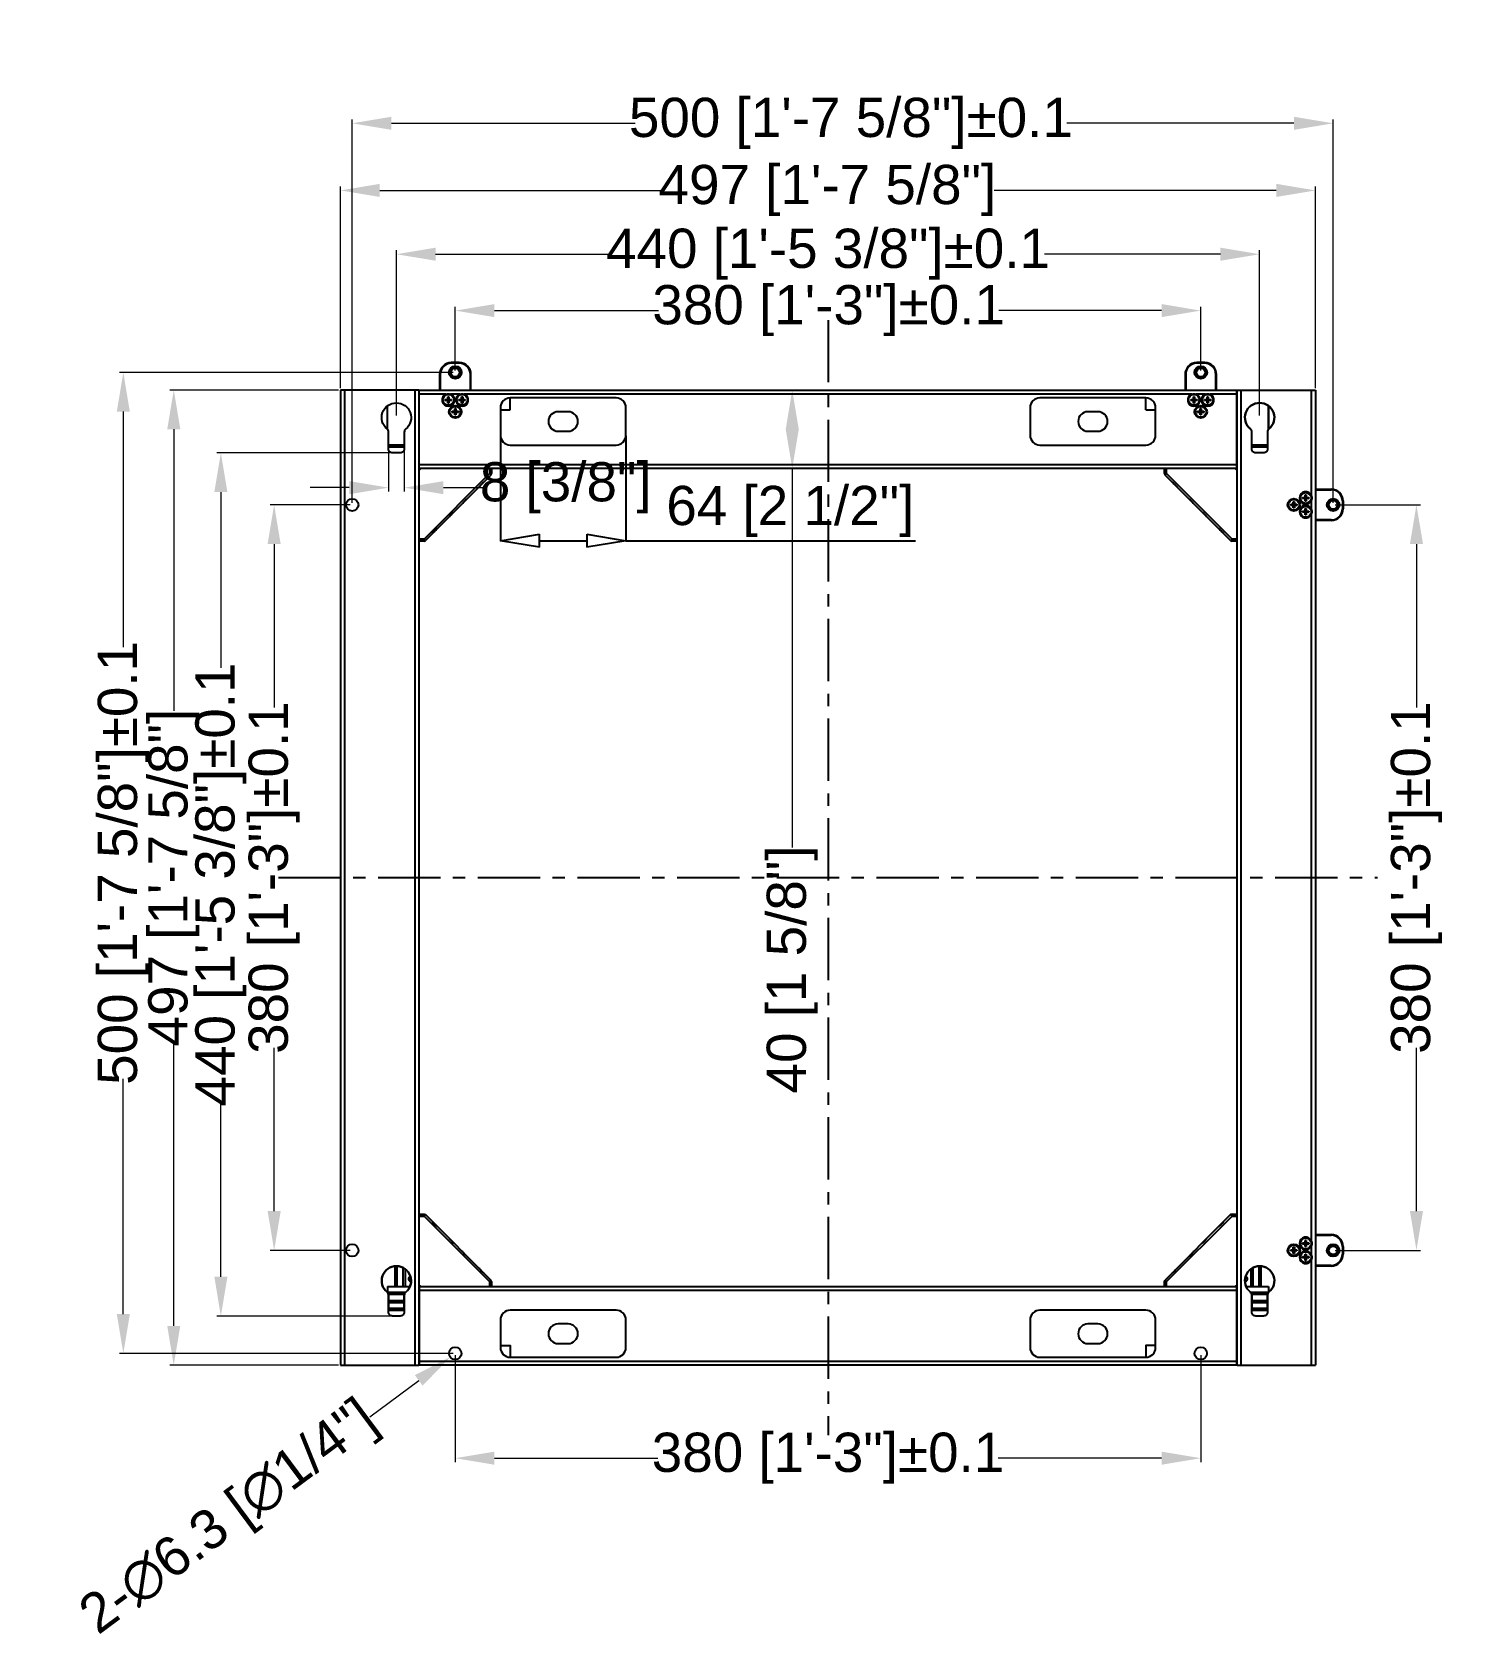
# Model space of a CAD drawing. Header units: millimetres. Extents: x -3132 to 28633, y 682 to 5849.
# Drawn here: x 10232 to 10967, y 1490 to 2307 of the extents above; entities that cross this region are included whole.
import ezdxf

# ---------------------------------------------------------------- set-up
doc = ezdxf.new("R2010")
doc.units = ezdxf.units.MM
doc.linetypes.add('CENTER', pattern=[50.8, 31.75, -6.35, 6.35, -6.35])
doc.layers.add('02___PRT_ALL_AXES', color=7, linetype='Continuous')
doc.layers.add('标准', color=3, linetype='Continuous')
doc.styles.get("Standard").update_dxf_attribs({"font": 'arial.ttf'})
doc.dimstyles.new('1.2', dxfattribs={"dimscale": 10, "dimtxt": 2, "dimasz": 2, "dimexe": 0.2, "dimexo": 0.1, "dimgap": 0, "dimtad": 0, "dimzin": 9, "dimdsep": 46, "dimtxsty": 'Standard', "dimcen": 0, "dimclrd": 3, "dimclre": 3, "dimclrt": 3, "dimazin": 1, "dimtp": 0.01, "dimtm": 0.01, "dimtfac": 1, "dimtofl": 0, "dimtmove": 0, "dimatfit": 3, "dimfxl": 1, "dimtolj": 1, "dimtzin": 4, "dimlwd": 13, "dimlwe": 13, "dimarcsym": 0})
doc.dimstyles.new('ISO_25-10', dxfattribs={"dimtxt": 20, "dimasz": 20, "dimexe": 0.3, "dimexo": 0.3, "dimgap": 2, "dimtad": 1, "dimrnd": 0.0001, "dimdsep": 46, "dimtxsty": 'Standard', "dimblk": 'CLOSEDBLANK', "dimcen": 0.1, "dimclrd": 256, "dimclre": 256, "dimclrt": 256, "dimadec": 0, "dimazin": 2, "dimtm": 1e-09, "dimtfac": 1, "dimtofl": 0, "dimtmove": 0, "dimatfit": 3, "dimldrblk": 'CLOSEDBLANK', "dimfxl": 1, "dimtolj": 1, "dimarcsym": 0})

# ---------------------------------------------------------------- blocks, each defined once
blk = doc.blocks.new('*D57')
at = {"color": 3, "linetype": 'Continuous', "lineweight": 13, "transparency": 16777216}
for p, q in [((10389.25, 2125.46), (10389.25, 2228.24)), ((10409.25, 2226.24), (10552.46, 2226.24)), ((10866.25, 2226.24), (10722.43, 2226.24)), ((10886.25, 2125.46), (10886.25, 2228.24))]:
    blk.add_line(p, q, dxfattribs=at)
at = {"color": 3, "transparency": 16777216}
for points in [[(10409.25, 2229.58), (10409.25, 2222.91), (10389.25, 2226.24)], [(10866.25, 2229.58), (10866.25, 2222.91), (10886.25, 2226.24)]]:
    blk.add_solid(points, dxfattribs=at)
at = {"layer": 'Defpoints', "color": 0, "transparency": 16777216}
for p in [(10886.25, 2226.24), (10389.25, 2124.46), (10886.25, 2124.46)]:
    blk.add_point(p, dxfattribs=at)
at = {"color": 3, "transparency": 16777216, "insert": (10637.44, 2226.24), "char_height": 20, "attachment_point": 5}
blk.add_mtext('\\A1;{\\C1;497 [1\'-7 5/8"]}', dxfattribs=at)
blk = doc.blocks.new('*D58')
at = {"color": 3, "linetype": 'Continuous', "lineweight": 13, "transparency": 16777216}
for p, q in [((10388.25, 2124.46), (10302.27, 2124.46)), ((10304.27, 2104.46), (10304.27, 1960.94)), ((10304.27, 1647.46), (10304.27, 1790.97)), ((10388.25, 1627.46), (10302.27, 1627.46))]:
    blk.add_line(p, q, dxfattribs=at)
at = {"color": 3, "transparency": 16777216}
for points in [[(10300.94, 2104.46), (10307.61, 2104.46), (10304.27, 2124.46)], [(10300.94, 1647.46), (10307.61, 1647.46), (10304.27, 1627.46)]]:
    blk.add_solid(points, dxfattribs=at)
at = {"layer": 'Defpoints', "color": 0, "transparency": 16777216}
for p in [(10389.25, 2124.46), (10304.27, 1627.46), (10389.25, 1627.46)]:
    blk.add_point(p, dxfattribs=at)
at = {"color": 1, "transparency": 16777216, "insert": (10304.27, 1875.96), "char_height": 20, "attachment_point": 5, "rotation": 90}
blk.add_mtext('\\A1;497 [1\'-7 5/8"]', dxfattribs=at)
blk = doc.blocks.new('*D59')
at = {"color": 3, "linetype": 'Continuous', "lineweight": 13, "transparency": 16777216}
for p, q in [((10416.75, 2092.46), (10326.28, 2092.46)), ((10328.28, 2072.46), (10328.28, 1982.87)), ((10328.28, 1672.46), (10328.28, 1762.04)), ((10416.75, 1652.46), (10326.28, 1652.46))]:
    blk.add_line(p, q, dxfattribs=at)
at = {"color": 3, "transparency": 16777216}
for points in [[(10324.95, 2072.46), (10331.61, 2072.46), (10328.28, 2092.46)], [(10324.95, 1672.46), (10331.61, 1672.46), (10328.28, 1652.46)]]:
    blk.add_solid(points, dxfattribs=at)
at = {"layer": 'Defpoints', "color": 0, "transparency": 16777216}
for p in [(10417.75, 2092.46), (10328.28, 1652.46), (10417.75, 1652.46)]:
    blk.add_point(p, dxfattribs=at)
at = {"color": 3, "transparency": 16777216, "insert": (10328.28, 1872.46), "char_height": 20, "attachment_point": 5, "rotation": 90}
blk.add_mtext('\\A1;440 [1\'-5 3/8"]%%P0.1', dxfattribs=at)
blk = doc.blocks.new('*D60')
at = {"color": 3, "linetype": 'Continuous', "lineweight": 13, "transparency": 16777216}
for p, q in [((10417.75, 2111.46), (10417.75, 2195.72)), ((10437.75, 2193.72), (10527.33, 2193.72)), ((10837.75, 2193.72), (10748.16, 2193.72)), ((10857.75, 2111.46), (10857.75, 2195.72))]:
    blk.add_line(p, q, dxfattribs=at)
at = {"color": 3, "transparency": 16777216}
for points in [[(10437.75, 2197.06), (10437.75, 2190.39), (10417.75, 2193.72)], [(10837.75, 2197.06), (10837.75, 2190.39), (10857.75, 2193.72)]]:
    blk.add_solid(points, dxfattribs=at)
at = {"layer": 'Defpoints', "color": 0, "transparency": 16777216}
for p in [(10857.75, 2193.72), (10417.75, 2110.46), (10857.75, 2110.46)]:
    blk.add_point(p, dxfattribs=at)
at = {"color": 3, "transparency": 16777216, "insert": (10637.75, 2193.72), "char_height": 20, "attachment_point": 5}
blk.add_mtext('\\A1;440 [1\'-5 3/8"]%%P0.1', dxfattribs=at)
blk = doc.blocks.new('*D61')
at = {"color": 3, "linetype": 'Continuous', "lineweight": 13, "transparency": 16777216}
for p, q in [((10598.41, 2124.46), (10621.52, 2124.46)), ((10598.41, 2084.46), (10621.52, 2084.46)), ((10619.52, 2084.46), (10619.52, 1891.27))]:
    blk.add_line(p, q, dxfattribs=at)
at = {"color": 3, "transparency": 16777216}
for points in [[(10616.18, 2104.46), (10622.85, 2104.46), (10619.52, 2124.46)], [(10616.18, 2104.46), (10622.85, 2104.46), (10619.52, 2084.46)]]:
    blk.add_solid(points, dxfattribs=at)
at = {"layer": 'Defpoints', "color": 0, "transparency": 16777216}
for p in [(10597.41, 2124.46), (10597.41, 2084.46), (10619.52, 2084.46)]:
    blk.add_point(p, dxfattribs=at)
at = {"color": 3, "transparency": 16777216, "insert": (10619.52, 1829.14), "char_height": 20, "attachment_point": 5, "rotation": 90}
blk.add_mtext('\\A1;40 [1 5/8"]', dxfattribs=at)
blk = doc.blocks.new('*D62')
at = {"color": 3, "linetype": 'Continuous', "lineweight": 13, "transparency": 16777216}
for p, q in [((10394.25, 2065.96), (10353.44, 2065.96)), ((10355.44, 2045.96), (10355.44, 1962.66)), ((10355.44, 1705.96), (10355.44, 1789.25)), ((10394.25, 1685.96), (10353.44, 1685.96))]:
    blk.add_line(p, q, dxfattribs=at)
at = {"color": 3, "transparency": 16777216}
for points in [[(10352.1, 2045.96), (10358.77, 2045.96), (10355.44, 2065.96)], [(10352.1, 1705.96), (10358.77, 1705.96), (10355.44, 1685.96)]]:
    blk.add_solid(points, dxfattribs=at)
at = {"layer": 'Defpoints', "color": 0, "transparency": 16777216}
for p in [(10395.25, 2065.96), (10355.44, 1685.96), (10395.25, 1685.96)]:
    blk.add_point(p, dxfattribs=at)
at = {"color": 3, "transparency": 16777216, "insert": (10355.44, 1875.96), "char_height": 20, "attachment_point": 5, "rotation": 90}
blk.add_mtext('\\A1;380 [1\'-3"]%%P0.1', dxfattribs=at)
blk = doc.blocks.new('*D63')
at = {"color": 3, "linetype": 'Continuous', "lineweight": 13, "transparency": 16777216}
for p, q in [((10447.75, 2134.46), (10447.75, 2166.97)), ((10467.75, 2164.97), (10551.35, 2164.97)), ((10807.75, 2164.97), (10724.76, 2164.97)), ((10827.75, 2134.46), (10827.75, 2166.97))]:
    blk.add_line(p, q, dxfattribs=at)
at = {"color": 3, "transparency": 16777216}
for points in [[(10467.75, 2168.31), (10467.75, 2161.64), (10447.75, 2164.97)], [(10807.75, 2168.31), (10807.75, 2161.64), (10827.75, 2164.97)]]:
    blk.add_solid(points, dxfattribs=at)
at = {"layer": 'Defpoints', "color": 0, "transparency": 16777216}
for p in [(10447.75, 2164.97), (10447.75, 2133.46), (10827.75, 2133.46)]:
    blk.add_point(p, dxfattribs=at)
at = {"color": 3, "transparency": 16777216, "insert": (10638.05, 2164.97), "char_height": 20, "attachment_point": 5}
blk.add_mtext('\\A1;380 [1\'-3"]%%P0.1', dxfattribs=at)
blk = doc.blocks.new('*D64')
at = {"color": 3, "linetype": 'Continuous', "lineweight": 13, "transparency": 16777216}
for p, q in [((10896.25, 2065.96), (10939.67, 2065.96)), ((10937.67, 2045.96), (10937.67, 1962.66)), ((10937.67, 1705.96), (10937.67, 1789.25)), ((10896.25, 1685.96), (10939.67, 1685.96))]:
    blk.add_line(p, q, dxfattribs=at)
at = {"color": 3, "transparency": 16777216}
for points in [[(10934.34, 2045.96), (10941.01, 2045.96), (10937.67, 2065.96)], [(10934.34, 1705.96), (10941.01, 1705.96), (10937.67, 1685.96)]]:
    blk.add_solid(points, dxfattribs=at)
at = {"layer": 'Defpoints', "color": 0, "transparency": 16777216}
for p in [(10895.25, 2065.96), (10895.25, 1685.96), (10937.67, 1685.96)]:
    blk.add_point(p, dxfattribs=at)
at = {"color": 3, "transparency": 16777216, "insert": (10937.67, 1875.96), "char_height": 20, "attachment_point": 5, "rotation": 90}
blk.add_mtext('\\A1;380 [1\'-3"]%%P0.1', dxfattribs=at)
blk = doc.blocks.new('*D65')
at = {"color": 3, "linetype": 'Continuous', "lineweight": 13, "transparency": 16777216}
for p, q in [((10447.75, 1632.46), (10447.75, 1578.01)), ((10827.75, 1632.46), (10827.75, 1578.01)), ((10467.75, 1580.01), (10551.04, 1580.01)), ((10807.75, 1580.01), (10724.45, 1580.01))]:
    blk.add_line(p, q, dxfattribs=at)
at = {"color": 3, "transparency": 16777216}
for points in [[(10467.75, 1583.34), (10467.75, 1576.68), (10447.75, 1580.01)], [(10807.75, 1583.34), (10807.75, 1576.68), (10827.75, 1580.01)]]:
    blk.add_solid(points, dxfattribs=at)
at = {"layer": 'Defpoints', "color": 0, "transparency": 16777216}
for p in [(10447.75, 1633.46), (10827.75, 1633.46), (10827.75, 1580.01)]:
    blk.add_point(p, dxfattribs=at)
at = {"color": 3, "transparency": 16777216, "insert": (10637.75, 1580.01), "char_height": 20, "attachment_point": 5}
blk.add_mtext('\\A1;380 [1\'-3"]%%P0.1', dxfattribs=at)
blk = doc.blocks.new('*D66')
at = {"color": 3, "linetype": 'Continuous', "lineweight": 13, "transparency": 16777216}
for p, q in [((10446.75, 2133.46), (10276.56, 2133.46)), ((10278.56, 2113.46), (10278.56, 1993.47)), ((10278.56, 1653.46), (10278.56, 1773.44)), ((10446.75, 1633.46), (10276.56, 1633.46))]:
    blk.add_line(p, q, dxfattribs=at)
at = {"color": 3, "transparency": 16777216}
for points in [[(10275.22, 2113.46), (10281.89, 2113.46), (10278.56, 2133.46)], [(10275.22, 1653.46), (10281.89, 1653.46), (10278.56, 1633.46)]]:
    blk.add_solid(points, dxfattribs=at)
at = {"layer": 'Defpoints', "color": 0, "transparency": 16777216}
for p in [(10278.56, 2133.46), (10447.75, 2133.46), (10447.75, 1633.46)]:
    blk.add_point(p, dxfattribs=at)
at = {"color": 3, "transparency": 16777216, "insert": (10278.56, 1883.46), "char_height": 20, "attachment_point": 5, "rotation": 90}
blk.add_mtext('\\A1;500 [1\'-7 5/8"]%%P0.1', dxfattribs=at)
blk = doc.blocks.new('*D67')
at = {"color": 3, "linetype": 'Continuous', "lineweight": 13, "transparency": 16777216}
blk.add_line((10404.24, 1601.16), (10429.16, 1619.66), dxfattribs=at)
at = {"color": 3, "transparency": 16777216}
blk.add_solid([(10427.17, 1622.34), (10431.14, 1616.98), (10445.22, 1631.58)], dxfattribs=at)
at = {"layer": 'Defpoints', "color": 0, "transparency": 16777216}
for p in [(10450.28, 1635.34), (10445.22, 1631.58)]:
    blk.add_point(p, dxfattribs=at)
at = {"color": 3, "transparency": 16777216, "insert": (10333.35, 1548.54), "char_height": 20, "attachment_point": 5, "rotation": 36.5874}
blk.add_mtext('\\A1;2-∅6.3 [∅1/4"]', dxfattribs=at)
blk = doc.blocks.new('*D68')
at = {"color": 3, "linetype": 'Continuous', "lineweight": 13, "transparency": 16777216}
for p, q in [((10413.75, 2094.96), (10413.75, 2072.72)), ((10421.75, 2094.96), (10421.75, 2072.72)), ((10393.75, 2074.72), (10373.75, 2074.72)), ((10441.75, 2074.72), (10461.75, 2074.72))]:
    blk.add_line(p, q, dxfattribs=at)
at = {"color": 3, "transparency": 16777216}
for points in [[(10393.75, 2078.05), (10393.75, 2071.39), (10413.75, 2074.72)], [(10441.75, 2078.05), (10441.75, 2071.39), (10421.75, 2074.72)]]:
    blk.add_solid(points, dxfattribs=at)
at = {"layer": 'Defpoints', "color": 0, "transparency": 16777216}
for p in [(10413.75, 2095.96), (10421.75, 2095.96), (10421.75, 2074.72)]:
    blk.add_point(p, dxfattribs=at)
at = {"color": 3, "transparency": 16777216, "insert": (10504.07, 2074.72), "char_height": 20, "attachment_point": 5}
blk.add_mtext('\\A1;8 [3/8"]', dxfattribs=at)
blk = doc.blocks.new('*D70')
at = {"color": 3, "linetype": 'Continuous', "lineweight": 13, "transparency": 16777216}
for p, q in [((10395.25, 2066.96), (10395.25, 2262.44)), ((10895.25, 2066.96), (10895.25, 2262.44)), ((10415.25, 2260.44), (10539.38, 2260.44)), ((10875.25, 2260.44), (10759.41, 2260.44))]:
    blk.add_line(p, q, dxfattribs=at)
at = {"color": 3, "transparency": 16777216}
for points in [[(10415.25, 2263.78), (10415.25, 2257.11), (10395.25, 2260.44)], [(10875.25, 2263.78), (10875.25, 2257.11), (10895.25, 2260.44)]]:
    blk.add_solid(points, dxfattribs=at)
at = {"layer": 'Defpoints', "color": 0, "transparency": 16777216}
for p in [(10895.25, 2260.44), (10395.25, 2065.96), (10895.25, 2065.96)]:
    blk.add_point(p, dxfattribs=at)
at = {"color": 3, "transparency": 16777216, "insert": (10649.4, 2260.44), "char_height": 20, "attachment_point": 5}
blk.add_mtext('\\A1;500 [1\'-7 5/8"]%%P0.1', dxfattribs=at)
blk = doc.blocks.new('_ClosedBlank')
at = {"color": 0, "linetype": 'ByBlock', "lineweight": -2}
for p, q in [((-1, 0.167), (0, 0)), ((-1, 0.167), (-1, -0.167)), ((0, 0), (-1, -0.167))]:
    blk.add_line(p, q, dxfattribs=at)
blk = doc.blocks.new('*D78')
at = {"layer": 'Defpoints', "color": 0, "transparency": 16777216}
for p in [(10470.75, 2101.46), (10534.75, 2101.46), (10534.75, 2047.68)]:
    blk.add_point(p, dxfattribs=at)
at = {"layer": '标准', "lineweight": -2, "transparency": 16777216}
for p, q in [((10470.75, 2101.16), (10470.75, 2047.38)), ((10534.75, 2101.16), (10534.75, 2047.38)), ((10490.75, 2047.68), (10514.75, 2047.68)), ((10534.75, 2047.68), (10682.31, 2047.68))]:
    blk.add_line(p, q, dxfattribs=at)
at = {"layer": '标准', "lineweight": -2, "transparency": 16777216, "xscale": 20, "yscale": 20, "zscale": 20, "rotation": 180}
blk.add_blockref('_ClosedBlank', (10470.75, 2047.68), dxfattribs=at)
at = {"layer": '标准', "lineweight": -2, "transparency": 16777216, "xscale": 20, "yscale": 20, "zscale": 20}
blk.add_blockref('_ClosedBlank', (10534.75, 2047.68), dxfattribs=at)
at = {"layer": '标准', "transparency": 16777216, "insert": (10618.53, 2062.62), "char_height": 20, "attachment_point": 5}
blk.add_mtext('\\A1;64 [2 1/2"]', dxfattribs=at)

msp = doc.modelspace()

# ---------------------------------------------------------------- linework, layer by layer
at = {"color": 7, "linetype": 'Continuous'}
for p, q in [((10439.746, 2132.458), (10439.746, 2124.458)), ((10439.746, 2132.458), (10440.046, 2132.458)), ((10440.046, 2132.458), (10440.046, 2124.458)), ((10445.746, 2138.458), (10445.746, 2138.158)), ((10449.746, 2138.458), (10445.746, 2138.458)), ((10449.746, 2138.158), (10445.746, 2138.158)), ((10449.746, 2138.458), (10449.746, 2138.158)), ((10455.446, 2124.458), (10455.446, 2132.458)), ((10455.746, 2132.458), (10455.446, 2132.458)), ((10455.746, 2124.458), (10455.746, 2132.458)), ((10819.746, 2132.458), (10819.746, 2124.458)), ((10819.746, 2132.458), (10820.046, 2132.458)), ((10820.046, 2132.458), (10820.046, 2124.458)), ((10825.746, 2138.458), (10825.746, 2138.158)), ((10829.746, 2138.458), (10825.746, 2138.458)), ((10829.746, 2138.158), (10825.746, 2138.158)), ((10829.746, 2138.458), (10829.746, 2138.158)), ((10835.446, 2124.458), (10835.446, 2132.458)), ((10835.746, 2132.458), (10835.446, 2132.458)), ((10835.746, 2124.458), (10835.746, 2132.458)), ((10389.246, 2124.458), (10389.246, 1627.458)), ((10429.246, 2124.458), (10389.246, 2124.458)), ((10391.246, 2124.458), (10391.246, 1627.458)), ((10427.246, 1627.458), (10427.246, 2124.458)), ((10429.246, 2124.458), (10429.246, 1627.458)), ((10429.346, 2084.458), (10429.346, 2124.458)), ((10429.346, 2124.458), (10846.146, 2124.458)), ((10846.146, 2084.458), (10846.146, 2124.458)), ((10846.246, 1627.458), (10846.246, 2124.458)), ((10846.246, 2124.458), (10886.246, 2124.458)), ((10848.246, 2124.458), (10848.246, 1627.458)), ((10884.246, 2070.571), (10884.246, 2124.458)), ((10886.246, 2124.458), (10886.246, 1627.458)), ((10413.146, 2104.52), (10413.146, 2116.381)), ((10413.246, 2104.415), (10413.246, 2116.458)), ((10429.346, 2120.458), (10429.246, 2120.458)), ((10443.133, 2122.458), (10429.346, 2122.458)), ((10442.646, 2119.178), (10442.646, 2119.738)), ((10442.646, 2119.738), (10445.846, 2119.178)), ((10442.646, 2119.738), (10443.966, 2119.738)), ((10442.646, 2119.178), (10445.846, 2119.738)), ((10443.966, 2119.178), (10442.646, 2119.178)), ((10443.966, 2117.858), (10444.526, 2121.058)), ((10443.966, 2119.738), (10443.966, 2121.058)), ((10444.526, 2117.858), (10443.966, 2121.058)), ((10443.966, 2121.058), (10444.526, 2121.058)), ((10443.966, 2119.178), (10444.526, 2119.738)), ((10444.526, 2119.178), (10443.966, 2119.738)), ((10443.966, 2117.858), (10443.966, 2119.178)), ((10444.526, 2117.858), (10443.966, 2117.858)), ((10444.526, 2121.058), (10444.526, 2119.738)), ((10444.526, 2119.738), (10445.846, 2119.738)), ((10444.526, 2119.178), (10444.526, 2117.858)), ((10445.846, 2119.178), (10444.526, 2119.178)), ((10450.133, 2122.458), (10445.36, 2122.458)), ((10445.846, 2119.738), (10445.846, 2119.178)), ((10447.466, 2111.795), (10448.026, 2114.995)), ((10447.466, 2113.675), (10447.466, 2114.995)), ((10448.026, 2111.795), (10447.466, 2114.995)), ((10447.466, 2114.995), (10448.026, 2114.995)), ((10448.026, 2114.995), (10448.026, 2113.675)), ((10449.646, 2119.178), (10449.646, 2119.738)), ((10449.646, 2119.738), (10452.846, 2119.178)), ((10449.646, 2119.738), (10450.966, 2119.738)), ((10449.646, 2119.178), (10452.846, 2119.738)), ((10450.966, 2119.178), (10449.646, 2119.178)), ((10450.966, 2117.858), (10451.526, 2121.058)), ((10450.966, 2119.738), (10450.966, 2121.058)), ((10451.526, 2117.858), (10450.966, 2121.058)), ((10450.966, 2121.058), (10451.526, 2121.058)), ((10450.966, 2119.178), (10451.526, 2119.738)), ((10451.526, 2119.178), (10450.966, 2119.738)), ((10450.966, 2117.858), (10450.966, 2119.178)), ((10451.526, 2117.858), (10450.966, 2117.858)), ((10451.526, 2121.058), (10451.526, 2119.738)), ((10451.526, 2119.738), (10452.846, 2119.738)), ((10451.526, 2119.178), (10451.526, 2117.858)), ((10452.846, 2119.178), (10451.526, 2119.178)), ((10823.133, 2122.458), (10452.36, 2122.458)), ((10452.846, 2119.738), (10452.846, 2119.178)), ((10822.646, 2119.178), (10822.646, 2119.738)), ((10822.646, 2119.178), (10825.846, 2119.738)), ((10822.646, 2119.738), (10823.966, 2119.738)), ((10822.646, 2119.738), (10825.846, 2119.178)), ((10823.966, 2119.178), (10822.646, 2119.178)), ((10823.966, 2117.858), (10824.526, 2121.058)), ((10823.966, 2119.738), (10823.966, 2121.058)), ((10824.526, 2117.858), (10823.966, 2121.058)), ((10823.966, 2121.058), (10824.526, 2121.058)), ((10823.966, 2119.178), (10824.526, 2119.738)), ((10824.526, 2119.178), (10823.966, 2119.738)), ((10823.966, 2117.858), (10823.966, 2119.178)), ((10824.526, 2117.858), (10823.966, 2117.858)), ((10824.526, 2121.058), (10824.526, 2119.738)), ((10824.526, 2119.738), (10825.846, 2119.738)), ((10824.526, 2119.178), (10824.526, 2117.858)), ((10825.846, 2119.178), (10824.526, 2119.178)), ((10830.133, 2122.458), (10825.36, 2122.458)), ((10825.846, 2119.738), (10825.846, 2119.178)), ((10827.466, 2111.795), (10828.026, 2114.995)), ((10827.466, 2113.675), (10827.466, 2114.995)), ((10828.026, 2111.795), (10827.466, 2114.995)), ((10827.466, 2114.995), (10828.026, 2114.995)), ((10828.026, 2114.995), (10828.026, 2113.675)), ((10829.646, 2119.178), (10829.646, 2119.738)), ((10829.646, 2119.178), (10832.846, 2119.738)), ((10829.646, 2119.738), (10830.966, 2119.738)), ((10829.646, 2119.738), (10832.846, 2119.178)), ((10830.966, 2119.178), (10829.646, 2119.178)), ((10830.966, 2117.858), (10831.526, 2121.058)), ((10830.966, 2119.738), (10830.966, 2121.058)), ((10830.966, 2121.058), (10831.526, 2121.058)), ((10831.526, 2117.858), (10830.966, 2121.058)), ((10830.966, 2119.178), (10831.526, 2119.738)), ((10831.526, 2119.178), (10830.966, 2119.738)), ((10830.966, 2117.858), (10830.966, 2119.178)), ((10831.526, 2117.858), (10830.966, 2117.858)), ((10831.526, 2121.058), (10831.526, 2119.738)), ((10831.526, 2119.738), (10832.846, 2119.738)), ((10831.526, 2119.178), (10831.526, 2117.858)), ((10832.846, 2119.178), (10831.526, 2119.178)), ((10846.146, 2122.458), (10832.36, 2122.458)), ((10832.846, 2119.738), (10832.846, 2119.178)), ((10846.246, 2120.458), (10846.146, 2120.458)), ((10862.246, 2104.643), (10862.246, 2116.382)), ((10862.346, 2116.317), (10862.346, 2104.643)), ((10446.146, 2113.115), (10446.146, 2113.675)), ((10446.146, 2113.675), (10449.346, 2113.115)), ((10446.146, 2113.675), (10447.466, 2113.675)), ((10446.146, 2113.115), (10449.346, 2113.675)), ((10447.466, 2113.115), (10446.146, 2113.115)), ((10447.466, 2113.115), (10448.026, 2113.675)), ((10448.026, 2113.115), (10447.466, 2113.675)), ((10447.466, 2111.795), (10447.466, 2113.115)), ((10448.026, 2111.795), (10447.466, 2111.795)), ((10448.026, 2113.675), (10449.346, 2113.675)), ((10448.026, 2113.115), (10448.026, 2111.795)), ((10449.346, 2113.115), (10448.026, 2113.115)), ((10449.346, 2113.675), (10449.346, 2113.115)), ((10826.146, 2113.115), (10826.146, 2113.675)), ((10826.146, 2113.115), (10829.346, 2113.675)), ((10826.146, 2113.675), (10827.466, 2113.675)), ((10826.146, 2113.675), (10829.346, 2113.115)), ((10827.466, 2113.115), (10826.146, 2113.115)), ((10827.466, 2113.115), (10828.026, 2113.675)), ((10828.026, 2113.115), (10827.466, 2113.675)), ((10827.466, 2111.795), (10827.466, 2113.115)), ((10828.026, 2111.795), (10827.466, 2111.795)), ((10828.026, 2113.675), (10829.346, 2113.675)), ((10828.026, 2113.115), (10828.026, 2111.795)), ((10829.346, 2113.115), (10828.026, 2113.115)), ((10829.346, 2113.675), (10829.346, 2113.115)), ((10413.746, 2096.558), (10421.746, 2096.558)), ((10413.746, 2095.558), (10421.746, 2095.558)), ((10429.246, 2096.558), (10429.346, 2096.558)), ((10429.346, 2091.558), (10429.246, 2091.558)), ((10846.146, 2096.558), (10846.246, 2096.558)), ((10846.246, 2091.558), (10846.146, 2091.558)), ((10853.746, 2096.558), (10861.746, 2096.558)), ((10853.746, 2095.558), (10861.746, 2095.558)), ((10429.246, 2088.458), (10429.346, 2088.458)), ((10429.246, 2083.458), (10430.246, 2084.458)), ((10429.539, 2084.458), (10429.343, 2084.261)), ((10429.346, 2086.458), (10846.146, 2086.458)), ((10846.146, 2084.458), (10429.346, 2084.458)), ((10465.246, 2084.458), (10465.246, 2081.872)), ((10466.246, 2084.458), (10466.246, 2081.872)), ((10809.246, 2081.872), (10809.246, 2084.458)), ((10810.246, 2081.872), (10810.246, 2084.458)), ((10845.246, 2084.458), (10846.246, 2083.458)), ((10846.15, 2084.261), (10845.953, 2084.458)), ((10846.146, 2088.458), (10846.246, 2088.458)), ((10465.246, 2081.872), (10431.832, 2048.458)), ((10465.953, 2081.165), (10432.539, 2047.751)), ((10460.989, 2076.342), (10461.06, 2076.271)), ((10465.246, 2081.872), (10466.1, 2081.518)), ((10465.953, 2081.165), (10466.246, 2081.872)), ((10809.246, 2081.872), (10809.539, 2081.165)), ((10809.393, 2081.518), (10810.246, 2081.872)), ((10842.953, 2047.751), (10809.539, 2081.165)), ((10843.66, 2048.458), (10810.246, 2081.872)), ((10814.503, 2076.342), (10814.433, 2076.271)), ((10452.362, 2067.715), (10452.433, 2067.644)), ((10823.13, 2067.715), (10823.06, 2067.644)), ((10873.584, 2065.678), (10876.784, 2066.238)), ((10873.584, 2066.238), (10874.904, 2066.238)), ((10873.584, 2066.238), (10876.784, 2065.678)), ((10873.584, 2065.678), (10873.584, 2066.238)), ((10874.904, 2064.358), (10875.464, 2067.558)), ((10874.904, 2067.558), (10875.464, 2067.558)), ((10874.904, 2066.238), (10874.904, 2067.558)), ((10875.464, 2064.358), (10874.904, 2067.558)), ((10874.904, 2065.678), (10875.464, 2066.238)), ((10875.464, 2065.678), (10874.904, 2066.238)), ((10875.464, 2067.558), (10875.464, 2066.238)), ((10875.464, 2066.238), (10876.784, 2066.238)), ((10876.784, 2066.238), (10876.784, 2065.678)), ((10879.646, 2069.178), (10882.846, 2069.738)), ((10879.646, 2069.738), (10880.966, 2069.738)), ((10879.646, 2069.178), (10879.646, 2069.738)), ((10879.646, 2069.738), (10882.846, 2069.178)), ((10880.966, 2069.178), (10879.646, 2069.178)), ((10880.966, 2071.058), (10881.526, 2071.058)), ((10880.966, 2067.858), (10881.526, 2071.058)), ((10880.966, 2069.738), (10880.966, 2071.058)), ((10881.526, 2067.858), (10880.966, 2071.058)), ((10880.966, 2069.178), (10881.526, 2069.738)), ((10881.526, 2069.178), (10880.966, 2069.738)), ((10880.966, 2067.858), (10880.966, 2069.178)), ((10881.526, 2067.858), (10880.966, 2067.858)), ((10881.526, 2071.058), (10881.526, 2069.738)), ((10881.526, 2069.738), (10882.846, 2069.738)), ((10882.846, 2069.178), (10881.526, 2069.178)), ((10881.526, 2069.178), (10881.526, 2067.858)), ((10882.846, 2069.738), (10882.846, 2069.178)), ((10884.246, 2063.571), (10884.246, 2068.344)), ((10886.246, 2073.958), (10894.246, 2073.958)), ((10886.246, 2073.658), (10894.246, 2073.658)), ((10894.246, 2073.958), (10894.246, 2073.658)), ((10900.246, 2067.958), (10899.946, 2067.958)), ((10899.946, 2067.958), (10899.946, 2063.958)), ((10900.246, 2067.958), (10900.246, 2063.958)), ((10445.989, 2061.342), (10446.06, 2061.271)), ((10829.503, 2061.342), (10829.433, 2061.271)), ((10874.904, 2065.678), (10873.584, 2065.678)), ((10874.904, 2064.358), (10874.904, 2065.678)), ((10875.464, 2064.358), (10874.904, 2064.358)), ((10876.784, 2065.678), (10875.464, 2065.678)), ((10875.464, 2065.678), (10875.464, 2064.358)), ((10879.646, 2062.178), (10882.846, 2062.738)), ((10879.646, 2062.738), (10880.966, 2062.738)), ((10879.646, 2062.738), (10882.846, 2062.178)), ((10879.646, 2062.178), (10879.646, 2062.738)), ((10880.966, 2062.178), (10879.646, 2062.178)), ((10880.966, 2064.058), (10881.526, 2064.058)), ((10880.966, 2060.858), (10881.526, 2064.058)), ((10880.966, 2062.738), (10880.966, 2064.058)), ((10881.526, 2060.858), (10880.966, 2064.058)), ((10880.966, 2062.178), (10881.526, 2062.738)), ((10881.526, 2062.178), (10880.966, 2062.738)), ((10880.966, 2060.858), (10880.966, 2062.178)), ((10881.526, 2060.858), (10880.966, 2060.858)), ((10881.526, 2064.058), (10881.526, 2062.738)), ((10881.526, 2062.738), (10882.846, 2062.738)), ((10882.846, 2062.178), (10881.526, 2062.178)), ((10881.526, 2062.178), (10881.526, 2060.858)), ((10882.846, 2062.738), (10882.846, 2062.178)), ((10884.246, 1690.571), (10884.246, 2061.344)), ((10894.246, 2058.258), (10886.246, 2058.258)), ((10894.246, 2057.958), (10886.246, 2057.958)), ((10894.246, 2057.958), (10894.246, 2058.258)), ((10900.246, 2063.958), (10899.946, 2063.958)), ((10437.362, 2052.715), (10437.433, 2052.644)), ((10838.13, 2052.715), (10838.06, 2052.644)), ((10431.832, 2048.458), (10429.246, 2048.458)), ((10431.832, 2047.458), (10429.246, 2047.458)), ((10432.186, 2047.604), (10431.832, 2048.458)), ((10431.832, 2047.458), (10432.539, 2047.751)), ((10842.953, 2047.751), (10843.66, 2047.458)), ((10843.66, 2048.458), (10843.307, 2047.604)), ((10846.246, 2048.458), (10843.66, 2048.458)), ((10846.246, 2047.458), (10843.66, 2047.458)), ((10429.246, 1704.458), (10431.832, 1704.458)), ((10429.246, 1703.458), (10431.832, 1703.458)), ((10431.832, 1704.458), (10432.539, 1704.165)), ((10431.832, 1703.458), (10432.186, 1704.311)), ((10431.832, 1703.458), (10465.246, 1670.043)), ((10432.539, 1704.165), (10465.953, 1670.751)), ((10437.362, 1699.201), (10437.433, 1699.271)), ((10842.953, 1704.165), (10809.539, 1670.751)), ((10810.246, 1670.043), (10843.66, 1703.458)), ((10838.13, 1699.201), (10838.06, 1699.271)), ((10843.66, 1704.458), (10842.953, 1704.165)), ((10843.307, 1704.311), (10843.66, 1703.458)), ((10843.66, 1704.458), (10846.246, 1704.458)), ((10843.66, 1703.458), (10846.246, 1703.458)), ((10445.989, 1690.574), (10446.06, 1690.644)), ((10829.503, 1690.573), (10829.433, 1690.644)), ((10880.966, 1691.058), (10881.526, 1691.058)), ((10881.526, 1687.858), (10880.966, 1691.058)), ((10880.966, 1689.738), (10880.966, 1691.058)), ((10880.966, 1687.858), (10881.526, 1691.058)), ((10881.526, 1691.058), (10881.526, 1689.738)), ((10886.246, 1693.958), (10894.246, 1693.958)), ((10886.246, 1693.658), (10894.246, 1693.658)), ((10894.246, 1693.958), (10894.246, 1693.658)), ((10452.362, 1684.201), (10452.433, 1684.271)), ((10823.13, 1684.201), (10823.06, 1684.271)), ((10873.584, 1685.678), (10876.784, 1686.238)), ((10873.584, 1686.238), (10874.904, 1686.238)), ((10873.584, 1686.238), (10876.784, 1685.678)), ((10873.584, 1685.678), (10873.584, 1686.238)), ((10874.904, 1685.678), (10873.584, 1685.678)), ((10874.904, 1687.558), (10875.464, 1687.558)), ((10875.464, 1684.358), (10874.904, 1687.558)), ((10874.904, 1686.238), (10874.904, 1687.558)), ((10874.904, 1684.358), (10875.464, 1687.558)), ((10874.904, 1686.238), (10875.464, 1685.678)), ((10874.904, 1685.678), (10875.464, 1686.238)), ((10874.904, 1684.358), (10874.904, 1685.678)), ((10875.464, 1684.358), (10874.904, 1684.358)), ((10875.464, 1687.558), (10875.464, 1686.238)), ((10875.464, 1686.238), (10876.784, 1686.238)), ((10876.784, 1685.678), (10875.464, 1685.678)), ((10875.464, 1685.678), (10875.464, 1684.358)), ((10876.784, 1686.238), (10876.784, 1685.678)), ((10879.646, 1689.178), (10882.846, 1689.738)), ((10879.646, 1689.738), (10880.966, 1689.738)), ((10879.646, 1689.738), (10882.846, 1689.178)), ((10879.646, 1689.178), (10879.646, 1689.738)), ((10880.966, 1689.178), (10879.646, 1689.178)), ((10879.646, 1682.178), (10882.846, 1682.738)), ((10879.646, 1682.738), (10880.966, 1682.738)), ((10879.646, 1682.738), (10882.846, 1682.178)), ((10879.646, 1682.178), (10879.646, 1682.738)), ((10880.966, 1682.178), (10879.646, 1682.178)), ((10880.966, 1689.738), (10881.526, 1689.178)), ((10880.966, 1689.178), (10881.526, 1689.738)), ((10880.966, 1687.858), (10880.966, 1689.178)), ((10881.526, 1687.858), (10880.966, 1687.858)), ((10880.966, 1684.058), (10881.526, 1684.058)), ((10881.526, 1680.858), (10880.966, 1684.058)), ((10880.966, 1682.738), (10880.966, 1684.058)), ((10880.966, 1680.858), (10881.526, 1684.058)), ((10880.966, 1682.738), (10881.526, 1682.178)), ((10880.966, 1682.178), (10881.526, 1682.738)), ((10880.966, 1680.858), (10880.966, 1682.178)), ((10881.526, 1689.738), (10882.846, 1689.738)), ((10882.846, 1689.178), (10881.526, 1689.178)), ((10881.526, 1689.178), (10881.526, 1687.858)), ((10881.526, 1684.058), (10881.526, 1682.738)), ((10881.526, 1682.738), (10882.846, 1682.738)), ((10882.846, 1682.178), (10881.526, 1682.178)), ((10881.526, 1682.178), (10881.526, 1680.858)), ((10882.846, 1689.738), (10882.846, 1689.178)), ((10882.846, 1682.738), (10882.846, 1682.178)), ((10884.246, 1683.571), (10884.246, 1688.344)), ((10900.246, 1687.958), (10899.946, 1687.958)), ((10899.946, 1687.958), (10899.946, 1683.958)), ((10900.246, 1683.958), (10899.946, 1683.958)), ((10900.246, 1687.958), (10900.246, 1683.958)), ((10417.146, 1667.558), (10417.146, 1677.879)), ((10418.146, 1667.558), (10418.146, 1677.879)), ((10421.146, 1667.558), (10421.146, 1677.143)), ((10422.146, 1676.448), (10422.146, 1667.558)), ((10460.989, 1675.574), (10461.06, 1675.644)), ((10814.503, 1675.574), (10814.433, 1675.644)), ((10853.346, 1667.558), (10853.346, 1676.448)), ((10854.346, 1677.143), (10854.346, 1667.558)), ((10857.346, 1677.879), (10857.346, 1667.558)), ((10858.346, 1677.879), (10858.346, 1667.558)), ((10881.526, 1680.858), (10880.966, 1680.858)), ((10884.246, 1627.458), (10884.246, 1681.344)), ((10894.246, 1678.258), (10886.246, 1678.258)), ((10894.246, 1677.958), (10886.246, 1677.958)), ((10894.246, 1677.958), (10894.246, 1678.258)), ((10413.246, 1667.458), (10413.246, 1664.458)), ((10413.246, 1667.458), (10424.541, 1667.458)), ((10417.146, 1667.558), (10424.59, 1667.558)), ((10421.246, 1667.458), (10421.246, 1667.558)), ((10422.246, 1667.458), (10422.246, 1667.558)), ((10430.246, 1667.458), (10429.246, 1668.458)), ((10429.343, 1667.654), (10429.539, 1667.458)), ((10429.346, 1667.458), (10429.346, 1627.458)), ((10429.346, 1667.458), (10846.146, 1667.458)), ((10466.1, 1670.397), (10465.246, 1670.043)), ((10465.246, 1670.043), (10465.246, 1667.458)), ((10466.246, 1670.043), (10465.953, 1670.751)), ((10466.246, 1670.043), (10466.246, 1667.458)), ((10809.246, 1670.043), (10809.539, 1670.751)), ((10809.246, 1667.458), (10809.246, 1670.043)), ((10810.246, 1670.043), (10809.393, 1670.397)), ((10810.246, 1667.458), (10810.246, 1670.043)), ((10846.246, 1668.458), (10845.246, 1667.458)), ((10845.953, 1667.458), (10846.15, 1667.654)), ((10846.146, 1627.458), (10846.146, 1667.458)), ((10850.903, 1667.558), (10858.346, 1667.558)), ((10850.952, 1667.458), (10862.246, 1667.458)), ((10853.246, 1667.558), (10853.246, 1667.458)), ((10854.246, 1667.558), (10854.246, 1667.458)), ((10862.246, 1667.458), (10862.246, 1664.458)), ((10422.314, 1664.458), (10413.246, 1664.458)), ((10421.746, 1663.458), (10413.746, 1663.458)), ((10413.746, 1663.092), (10413.746, 1656.458)), ((10413.746, 1660.358), (10421.746, 1660.358)), ((10413.746, 1659.358), (10421.746, 1659.358)), ((10421.746, 1656.458), (10421.746, 1663.092)), ((10429.346, 1663.458), (10429.246, 1663.458)), ((10429.246, 1660.358), (10429.346, 1660.358)), ((10846.146, 1665.458), (10429.346, 1665.458)), ((10846.246, 1663.458), (10846.146, 1663.458)), ((10846.146, 1660.358), (10846.246, 1660.358)), ((10862.246, 1664.458), (10853.178, 1664.458)), ((10861.746, 1663.458), (10853.746, 1663.458)), ((10853.746, 1663.092), (10853.746, 1656.458)), ((10853.746, 1660.358), (10861.746, 1660.358)), ((10853.746, 1659.358), (10861.746, 1659.358)), ((10861.746, 1656.458), (10861.746, 1663.092)), ((10421.746, 1656.358), (10413.746, 1656.358)), ((10421.746, 1655.358), (10413.746, 1655.358)), ((10429.346, 1655.358), (10429.246, 1655.358)), ((10846.246, 1655.358), (10846.146, 1655.358)), ((10861.746, 1656.358), (10853.746, 1656.358)), ((10861.746, 1655.358), (10853.746, 1655.358)), ((10389.246, 1627.458), (10429.246, 1627.458)), ((10429.246, 1631.458), (10429.346, 1631.458)), ((10429.346, 1629.458), (10846.146, 1629.458)), ((10846.146, 1627.458), (10429.346, 1627.458)), ((10846.146, 1631.458), (10846.246, 1631.458)), ((10846.246, 1627.458), (10886.246, 1627.458))]:
    msp.add_line(p, q, dxfattribs=at)
for points in [[(10419.746, 2092.458), (10415.746, 2092.458, -0.4142136), (10413.746, 2094.458), (10413.746, 2103.092, 0.2255124), (10413.009, 2104.643, -2.81091), (10422.483, 2104.643, 0.2255124), (10421.746, 2103.092), (10421.746, 2094.458, -0.4142136)], [(10475.746, 2120.458, 0.4142136), (10470.746, 2115.458), (10470.746, 2101.458, 0.4142136), (10475.746, 2096.458), (10529.746, 2096.458, 0.4142136), (10534.746, 2101.458), (10534.746, 2115.458, 0.4142136), (10529.746, 2120.458)], [(10804.746, 2101.458), (10804.746, 2115.458, 0.4142136), (10799.746, 2120.458), (10745.746, 2120.458, 0.4142136), (10740.746, 2115.458), (10740.746, 2101.458, 0.4142136), (10745.746, 2096.458), (10799.746, 2096.458, 0.4142136)], [(10859.746, 2092.458), (10855.746, 2092.458, -0.4142136), (10853.746, 2094.458), (10853.746, 2103.092, 0.2255124), (10853.009, 2104.643, -2.81091), (10862.483, 2104.643, 0.2255124), (10861.746, 2103.092), (10861.746, 2094.458, -0.4142136)], [(10505.246, 2103.458, 1), (10505.246, 2113.458), (10500.246, 2113.458, 1), (10500.246, 2103.458)], [(10775.246, 2103.458, 1), (10775.246, 2113.458), (10770.246, 2113.458, 1), (10770.246, 2103.458)], [(10419.746, 1652.458), (10415.746, 1652.458, -0.4142136), (10413.746, 1654.458), (10413.746, 1663.092, 0.2255124), (10413.009, 1664.643, -2.81091), (10422.483, 1664.643, 0.2255124), (10421.746, 1663.092), (10421.746, 1654.458, -0.4142136)], [(10859.746, 1652.458), (10855.746, 1652.458, -0.4142136), (10853.746, 1654.458), (10853.746, 1663.092, 0.2255124), (10853.009, 1664.643, -2.81091), (10862.483, 1664.643, 0.2255124), (10861.746, 1663.092), (10861.746, 1654.458, -0.4142136)], [(10529.746, 1655.458), (10475.746, 1655.458, 0.4142136), (10470.746, 1650.458), (10470.746, 1636.458, 0.4142136), (10475.746, 1631.458), (10529.746, 1631.458, 0.4142136), (10534.746, 1636.458), (10534.746, 1650.458, 0.4142136)], [(10740.746, 1650.458), (10740.746, 1636.458, 0.4142136), (10745.746, 1631.458), (10799.746, 1631.458, 0.4142136), (10804.746, 1636.458), (10804.746, 1650.458, 0.4142136), (10799.746, 1655.458), (10745.746, 1655.458, 0.4142136)], [(10505.246, 1638.458, 1), (10505.246, 1648.458), (10500.246, 1648.458, 1), (10500.246, 1638.458)], [(10775.246, 1638.458, 1), (10775.246, 1648.458), (10770.246, 1648.458, 1), (10770.246, 1638.458)]]:
    msp.add_lwpolyline(points, format="xyb", close=True, dxfattribs=at)
for points in [[(10443.133, 2122.458), (10443.852, 2122.626), (10444.64, 2122.626), (10445.36, 2122.458)], [(10450.133, 2122.458), (10450.852, 2122.626), (10451.64, 2122.626), (10452.36, 2122.458)], [(10823.133, 2122.458), (10823.852, 2122.626), (10824.64, 2122.626), (10825.36, 2122.458)], [(10830.133, 2122.458), (10830.852, 2122.626), (10831.64, 2122.626), (10832.36, 2122.458)], [(10459.86, 2075.071), (10460.209, 2075.491), (10460.584, 2075.915), (10460.989, 2076.342)], [(10460.989, 2076.342), (10461.424, 2076.764), (10461.848, 2077.14), (10462.26, 2077.471)], [(10813.233, 2077.471), (10813.653, 2077.133), (10814.078, 2076.755), (10814.503, 2076.342)], [(10814.503, 2076.342), (10814.912, 2075.911), (10815.287, 2075.486), (10815.633, 2075.071)], [(10451.232, 2066.444), (10451.567, 2066.86), (10451.943, 2067.284), (10452.362, 2067.714)], [(10452.362, 2067.714), (10452.793, 2068.123), (10453.217, 2068.499), (10453.633, 2068.844)], [(10821.86, 2068.844), (10822.279, 2068.495), (10822.703, 2068.12), (10823.13, 2067.715)], [(10823.13, 2067.715), (10823.553, 2067.279), (10823.929, 2066.855), (10824.26, 2066.444)], [(10884.246, 2070.571), (10884.415, 2069.851), (10884.415, 2069.064), (10884.246, 2068.344)], [(10444.86, 2060.071), (10445.209, 2060.491), (10445.584, 2060.915), (10445.989, 2061.342)], [(10445.989, 2061.342), (10446.424, 2061.764), (10446.849, 2062.14), (10447.26, 2062.471)], [(10828.232, 2062.471), (10828.648, 2062.136), (10829.072, 2061.76), (10829.503, 2061.342)], [(10829.503, 2061.342), (10829.912, 2060.911), (10830.287, 2060.486), (10830.633, 2060.071)], [(10884.246, 2063.571), (10884.415, 2062.851), (10884.415, 2062.064), (10884.246, 2061.344)], [(10436.233, 2051.444), (10436.571, 2051.864), (10436.949, 2052.289), (10437.362, 2052.715)], [(10437.362, 2052.715), (10437.793, 2053.124), (10438.217, 2053.499), (10438.633, 2053.844)], [(10836.86, 2053.844), (10837.279, 2053.495), (10837.703, 2053.12), (10838.13, 2052.715)], [(10838.13, 2052.715), (10838.553, 2052.28), (10838.929, 2051.856), (10839.26, 2051.444)], [(10437.362, 1699.201), (10436.94, 1699.636), (10436.564, 1700.06), (10436.233, 1700.471)], [(10438.633, 1698.071), (10438.213, 1698.42), (10437.789, 1698.795), (10437.362, 1699.201)], [(10838.13, 1699.201), (10837.699, 1698.792), (10837.275, 1698.417), (10836.86, 1698.071)], [(10839.26, 1700.471), (10838.922, 1700.051), (10838.544, 1699.626), (10838.13, 1699.201)], [(10445.989, 1690.573), (10445.58, 1691.004), (10445.205, 1691.429), (10444.86, 1691.844)], [(10447.26, 1689.444), (10446.844, 1689.779), (10446.42, 1690.155), (10445.989, 1690.573)], [(10829.503, 1690.573), (10829.068, 1690.151), (10828.644, 1689.775), (10828.232, 1689.444)], [(10830.633, 1691.844), (10830.284, 1691.425), (10829.908, 1691), (10829.503, 1690.573)], [(10884.246, 1690.571), (10884.415, 1689.851), (10884.415, 1689.064), (10884.246, 1688.344)], [(10452.362, 1684.201), (10451.939, 1684.636), (10451.563, 1685.06), (10451.232, 1685.471)], [(10453.633, 1683.071), (10453.213, 1683.42), (10452.789, 1683.795), (10452.362, 1684.201)], [(10823.13, 1684.201), (10822.699, 1683.792), (10822.275, 1683.417), (10821.86, 1683.071)], [(10824.26, 1685.472), (10823.925, 1685.055), (10823.549, 1684.631), (10823.13, 1684.201)], [(10884.246, 1683.571), (10884.415, 1682.851), (10884.415, 1682.064), (10884.246, 1681.344)], [(10460.989, 1675.573), (10460.58, 1676.004), (10460.205, 1676.429), (10459.86, 1676.844)], [(10462.26, 1674.444), (10461.84, 1674.782), (10461.414, 1675.16), (10460.989, 1675.573)], [(10814.503, 1675.574), (10814.068, 1675.151), (10813.644, 1674.775), (10813.233, 1674.444)], [(10815.633, 1676.844), (10815.284, 1676.425), (10814.909, 1676), (10814.503, 1675.574)]]:
    msp.add_lwpolyline(points, dxfattribs=at)
for centre, radius in [((10447.746, 2133.458), 3.2), ((10447.746, 2133.458), 3.15), ((10447.746, 2133.458), 3), ((10447.746, 2133.458), 2.2), ((10827.746, 2133.458), 3.2), ((10827.746, 2133.458), 3.15), ((10827.746, 2133.458), 3), ((10827.746, 2133.458), 2.2), ((10444.246, 2119.458), 2.75), ((10447.746, 2113.395), 3.2), ((10447.746, 2113.395), 2.75), ((10451.246, 2119.458), 2.75), ((10824.246, 2119.458), 2.75), ((10827.746, 2113.395), 3.2), ((10827.746, 2113.395), 2.75), ((10831.246, 2119.458), 2.75), ((10395.246, 2065.958), 3.15), ((10875.184, 2065.958), 3.2), ((10875.184, 2065.958), 2.75), ((10881.246, 2069.458), 2.75), ((10895.246, 2065.958), 3.2), ((10895.246, 2065.958), 3.15), ((10895.246, 2065.958), 3), ((10895.246, 2065.958), 2.2), ((10881.246, 2062.458), 2.75), ((10881.246, 1689.458), 2.75), ((10395.246, 1685.958), 3.15), ((10875.184, 1685.958), 3.2), ((10875.184, 1685.958), 2.75), ((10881.246, 1682.458), 2.75), ((10895.246, 1685.958), 3.2), ((10895.246, 1685.958), 3.15), ((10895.246, 1685.958), 3), ((10895.246, 1685.958), 2.2), ((10447.746, 1633.458), 3.15), ((10827.746, 1633.458), 3.15)]:
    msp.add_circle(centre, radius, dxfattribs=at)
for centre, radius, start, end in [((10445.746, 2132.458), 6, 90, 180), ((10445.746, 2132.458), 5.7, 90, 180), ((10449.746, 2132.458), 6, 0, 90), ((10449.746, 2132.458), 5.7, 0, 90), ((10825.746, 2132.458), 6, 90, 180), ((10825.746, 2132.458), 5.7, 90, 180), ((10829.746, 2132.458), 6, 0, 90), ((10829.746, 2132.458), 5.7, 0, 90), ((10444.246, 2119.458), 3.2, 110.364135, 69.635865), ((10451.246, 2119.458), 3.2, 110.364135, 69.635865), ((10824.246, 2119.458), 3.2, 110.364135, 69.635865), ((10831.246, 2119.458), 3.2, 110.364135, 69.635865), ((10857.746, 2110.458), 7.5, 309.166711, 230.833289), ((10881.246, 2069.458), 3.2, 20.364135, 339.635865), ((10894.246, 2067.958), 6, 0, 90), ((10894.246, 2067.958), 5.7, 0, 90), ((10881.246, 2062.458), 3.2, 20.364135, 339.635865), ((10894.246, 2063.958), 6, 270, 0), ((10894.246, 2063.958), 5.7, 270, 0), ((10881.246, 1689.458), 3.2, 20.364135, 339.635865), ((10894.246, 1687.958), 6, 0, 90), ((10894.246, 1687.958), 5.7, 0, 90), ((10881.246, 1682.458), 3.2, 20.364135, 339.635865), ((10894.246, 1683.958), 6, 270, 0), ((10894.246, 1683.958), 5.7, 270, 0), ((10417.746, 1670.458), 7.5, 309.166711, 230.833289), ((10857.746, 1670.458), 7.5, 309.166711, 230.833289), ((10425.246, 1671.458), 1.3, 110.020668, 268.888023), ((10425.246, 1671.458), 1.25, 106.97975, 270), ((10850.246, 1671.458), 1.25, 270, 73.021382), ((10850.246, 1671.458), 1.3, 271.11198, 69.979783), ((10411.746, 1663.092), 2, 0, 50.833289), ((10423.746, 1663.092), 2, 129.166711, 180), ((10851.746, 1663.092), 2, 0, 50.833289), ((10863.746, 1663.092), 2, 129.166711, 180)]:
    msp.add_arc(centre, radius, start, end, dxfattribs=at)
at = {"layer": '02___PRT_ALL_AXES', "color": 2, "linetype": 'Continuous'}
for p, q in [((10475.696, 2114.458), (10475.696, 2120.45)), ((10799.796, 2114.458), (10799.796, 2120.45)), ((10470.746, 2114.458), (10475.696, 2114.458)), ((10799.796, 2114.458), (10804.746, 2114.458))]:
    msp.add_line(p, q, dxfattribs=at)
for points in [[(10470.746, 1637.458), (10475.696, 1637.458), (10475.696, 1631.466)], [(10804.746, 1637.458), (10799.796, 1637.458), (10799.796, 1631.466)]]:
    msp.add_lwpolyline(points, dxfattribs=at)
at = {"layer": '标准', "color": 1, "linetype": 'CENTER'}
for p, q in [((10637.746, 2160.18), (10637.746, 1591.735)), ((10357.618, 1875.958), (10917.874, 1875.958))]:
    msp.add_line(p, q, dxfattribs=at)

# ---------------------------------------------------------------- dimensions: what is measured, and where the dimension line sits
dim = msp.add_linear_dim(base=(10895.246, 2260.443), p1=(10395.246, 2065.958), p2=(10895.246, 2065.958), text='<>%%P0.1', dimstyle='1.2')
dim.commit()
dim.dimension.update_dxf_attribs({"geometry": '*D70', "text_midpoint": (10649.397, 2260.443), "dimtype": 160})
at = {"color": 4}
for base, p1, p2, text, picture, middle in [((10886.246, 2226.243), (10389.246, 2124.458), (10886.246, 2124.458), '{\\C1;<>}', '*D57', (10637.443, 2226.243)), ((10857.746, 2193.722), (10417.746, 2110.458), (10857.746, 2110.458), '<>%%P0.1', '*D60', (10637.746, 2193.722)), ((10447.746, 2164.973), (10827.746, 2133.458), (10447.746, 2133.458), '<>%%P0.1', '*D63', (10638.05, 2164.973))]:
    dim = msp.add_linear_dim(base=base, p1=p1, p2=p2, text=text, dimstyle='1.2', override={"dimdec": 0}, dxfattribs=at)
    dim.commit()
    dim.dimension.update_dxf_attribs({"geometry": picture, "text_midpoint": middle, "dimtype": 160})
dim = msp.add_linear_dim(base=(10278.557, 2133.458), p1=(10447.746, 1633.458), p2=(10447.746, 2133.458), angle=90, text='<>%%P0.1', dimstyle='1.2')
dim.commit()
dim.dimension.update_dxf_attribs({"geometry": '*D66', "text_midpoint": (10278.557, 1883.458)})
for base, p1, p2, override, picture, middle in [((10304.274, 1627.458), (10389.246, 2124.458), (10389.246, 1627.458), {"dimdec": 0, "dimclrt": 1}, '*D58', (10304.274, 1875.958)), ((10619.518, 2084.458), (10597.414, 2124.458), (10597.414, 2084.458), {"dimdec": 0}, '*D61', (10619.518, 1829.137))]:
    dim = msp.add_linear_dim(base=base, p1=p1, p2=p2, angle=90, dimstyle='1.2', override=override, dxfattribs=at)
    dim.commit()
    dim.dimension.update_dxf_attribs({"geometry": picture, "text_midpoint": middle, "dimtype": 160})
dim = msp.add_linear_dim(base=(10421.746, 2074.722), p1=(10413.746, 2095.958), p2=(10421.746, 2095.958), dimstyle='1.2')
dim.commit()
dim.dimension.update_dxf_attribs({"geometry": '*D68', "text_midpoint": (10504.065, 2074.722)})
dim = msp.add_linear_dim(base=(10328.279, 1652.458), p1=(10417.746, 2092.458), p2=(10417.746, 1652.458), angle=90, text='<>%%P0.1', dimstyle='1.2', override={"dimdec": 0}, dxfattribs=at)
dim.commit()
dim.dimension.update_dxf_attribs({"geometry": '*D59', "text_midpoint": (10328.279, 1872.458), "dimtype": 160})
for base, p1, p2, picture, middle in [((10355.438, 1685.958), (10395.246, 2065.958), (10395.246, 1685.958), '*D62', (10355.438, 1875.958)), ((10937.674, 1685.958), (10895.246, 2065.958), (10895.246, 1685.958), '*D64', (10937.674, 1875.958))]:
    dim = msp.add_linear_dim(base=base, p1=p1, p2=p2, angle=90, text='<>%%P0.1', dimstyle='1.2', override={"dimdec": 0}, dxfattribs=at)
    dim.commit()
    dim.dimension.update_dxf_attribs({"geometry": picture, "text_midpoint": middle})
dim = msp.add_diameter_dim_2p(p1=(10450.276, 1635.335), p2=(10445.217, 1631.58), text='2-<>', dimstyle='1.2')
dim.commit()
dim.dimension.update_dxf_attribs({"geometry": '*D67', "text_midpoint": (10333.352, 1548.54), "dimtype": 163})
dim = msp.add_linear_dim(base=(10827.746, 1580.01), p1=(10447.746, 1633.458), p2=(10827.746, 1633.458), text='<>%%P0.1', dimstyle='1.2', override={"dimdec": 0}, dxfattribs=at)
dim.commit()
dim.dimension.update_dxf_attribs({"geometry": '*D65', "text_midpoint": (10637.746, 1580.01)})
at = {"layer": '标准'}
dim = msp.add_linear_dim(base=(10534.746, 2047.678), p1=(10470.746, 2101.458), p2=(10534.746, 2101.458), dimstyle='ISO_25-10', dxfattribs=at)
dim.commit()
dim.dimension.update_dxf_attribs({"geometry": '*D78', "text_midpoint": (10618.527, 2062.625)})

doc.saveas('drawing.dxf')
